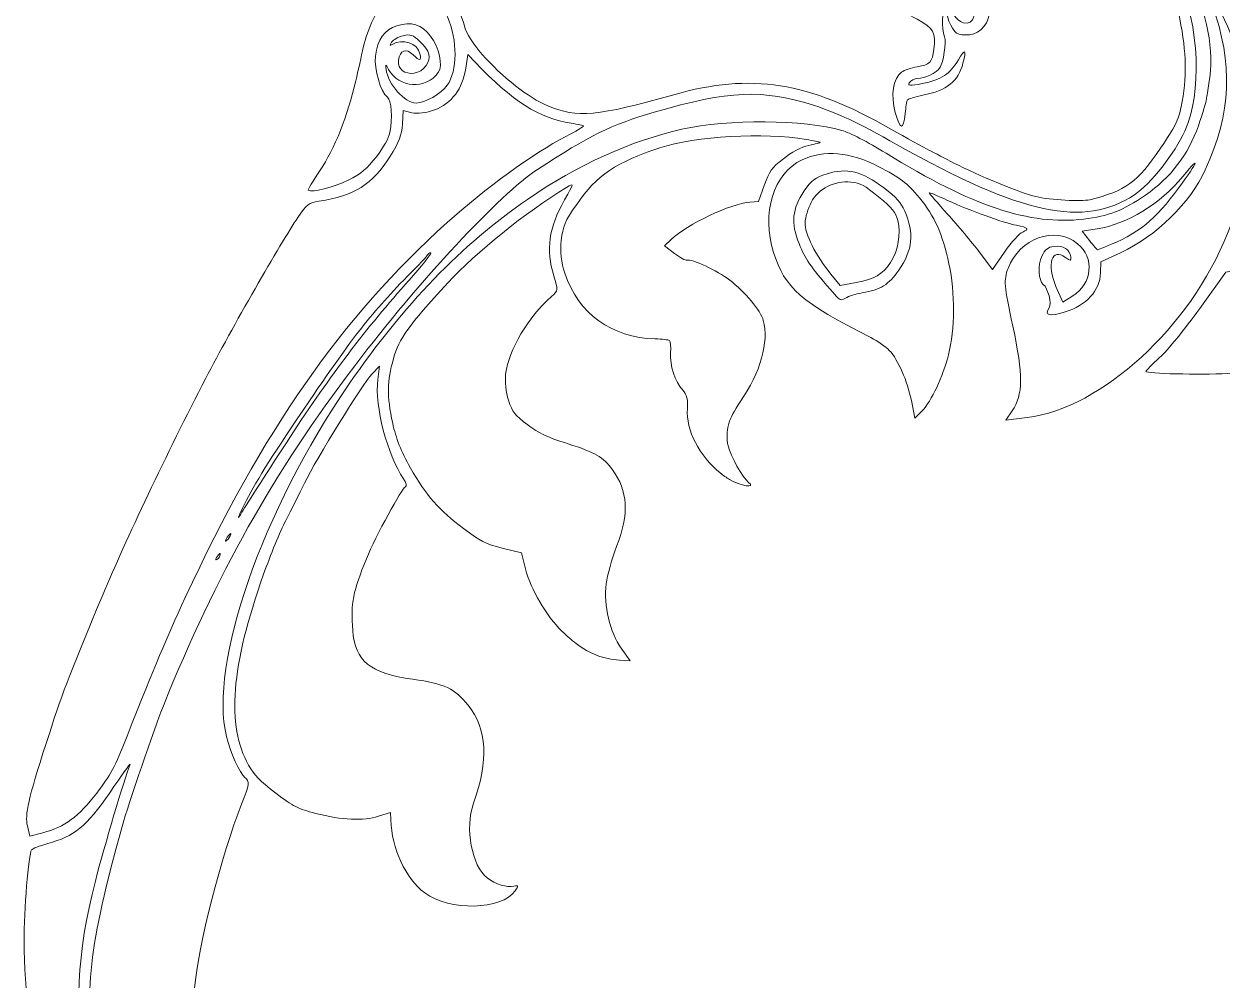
# Model space of a CAD drawing. Header units: centimetres. Extents: x -23.9 to 25.8, y -49.2 to 14.5.
# Drawn here: x -7.202 to -4.843, y 7.677 to 9.558 of the extents above; entities that cross this region are included whole.
import ezdxf

# ---------------------------------------------------------------- set-up
doc = ezdxf.new("R2010")
doc.units = ezdxf.units.CM
doc.header["$MEASUREMENT"] = 0
doc.layers.add('layer 1', color=7, linetype='Continuous')

msp = doc.modelspace()

# ---------------------------------------------------------------- linework, layer by layer
at = {"layer": 'layer 1', "color": 5, "lineweight": 20}
for points, knots in [([(-4.83993, 9.6194), (-4.84244, 9.62132), (-4.85648, 9.64132), (-4.87137, 9.66379), (-4.87137, 9.66379), (-4.87137, 9.66379), (-4.89839, 9.70472), (-4.89839, 9.70472), (-4.89839, 9.70472), (-4.89839, 9.70472), (-4.87013, 9.70276), (-4.87013, 9.70276), (-4.87013, 9.70276), (-4.79707, 9.69782), (-4.70048, 9.74921), (-4.65282, 9.81852), (-4.65282, 9.81852), (-4.6247, 9.85917), (-4.60541, 9.91473), (-4.59839, 9.97523), (-4.59839, 9.97523), (-4.58805, 10.0634), (-4.60181, 10.1578), (-4.64344, 10.28239), (-4.64344, 10.28239), (-4.65434, 10.31461), (-4.67071, 10.36478), (-4.68009, 10.39387), (-4.68009, 10.39387), (-4.68933, 10.42293), (-4.70612, 10.47488), (-4.71731, 10.50919), (-4.71731, 10.50919), (-4.75093, 10.6127), (-4.75823, 10.6357), (-4.78455, 10.72266), (-4.78455, 10.72266), (-4.79834, 10.76857), (-4.81432, 10.82368), (-4.81982, 10.84517), (-4.81982, 10.84517), (-4.82547, 10.86666), (-4.8394, 10.9204), (-4.85097, 10.96479), (-4.85097, 10.96479), (-4.8624, 11.00901), (-4.881, 11.08854), (-4.89232, 11.14144), (-4.89232, 11.14144), (-4.91077, 11.2277), (-4.91613, 11.25844), (-4.93367, 11.37241), (-4.93367, 11.37241), (-4.96094, 11.55114), (-4.95832, 11.75826), (-4.92703, 11.89537), (-4.92703, 11.89537), (-4.87218, 12.13501), (-4.70683, 12.34102), (-4.48469, 12.44645), (-4.48469, 12.44645), (-4.23732, 12.56371), (-3.96353, 12.55503), (-3.67771, 12.42069), (-3.67771, 12.42069), (-3.63361, 12.4), (-3.55794, 12.35743), (-3.49444, 12.31761), (-3.49444, 12.31761), (-2.79671, 11.86298), (-2.38746, 11.00777), (-2.07959, 10.47377), (-2.07959, 10.47377), (-0.84335, 8.33037), (1.3535, 4.41082), (1.33587, 4.40228), (1.33587, 4.40228), (1.34165, 4.3331), (1.30874, 4.27772), (1.27222, 4.18964), (1.27222, 4.18964), (1.27071, 4.1847), (-0.96724, 8.19505), (-2.18362, 10.32221), (-2.18362, 10.32221), (-2.59747, 11.07667), (-2.94901, 11.66757), (-3.45955, 12.07286), (-3.45955, 12.07286), (-3.71958, 12.27117), (-3.97771, 12.36681), (-4.19886, 12.34697), (-4.19886, 12.34697), (-4.32138, 12.33594), (-4.44168, 12.27998), (-4.55358, 12.18229), (-4.55358, 12.18229), (-4.5854, 12.15445), (-4.59891, 12.13777), (-4.64908, 12.06499), (-4.64908, 12.06499), (-4.71607, 11.96801), (-4.73011, 11.9367), (-4.76056, 11.81792), (-4.76056, 11.81792), (-4.8369, 11.51987), (-4.77668, 11.09749), (-4.58597, 10.59339), (-4.58597, 10.59339), (-4.55249, 10.50478), (-4.54723, 10.48978), (-4.52395, 10.41247), (-4.52395, 10.41247), (-4.43851, 10.12982), (-4.43247, 9.94587), (-4.50398, 9.80036), (-4.50398, 9.80036), (-4.54533, 9.71615), (-4.62703, 9.65427), (-4.72651, 9.63181), (-4.72651, 9.63181), (-4.76733, 9.62256), (-4.83471, 9.61526), (-4.83993, 9.6194)], [0, 0, 0, 0, 0.03125, 0.03125, 0.03125, 0.03125, 0.0625, 0.0625, 0.0625, 0.0625, 0.09375, 0.09375, 0.09375, 0.09375, 0.125, 0.125, 0.125, 0.125, 0.15625, 0.15625, 0.15625, 0.15625, 0.1875, 0.1875, 0.1875, 0.1875, 0.21875, 0.21875, 0.21875, 0.21875, 0.25, 0.25, 0.25, 0.25, 0.28125, 0.28125, 0.28125, 0.28125, 0.3125, 0.3125, 0.3125, 0.3125, 0.34375, 0.34375, 0.34375, 0.34375, 0.375, 0.375, 0.375, 0.375, 0.40625, 0.40625, 0.40625, 0.40625, 0.4375, 0.4375, 0.4375, 0.4375, 0.46875, 0.46875, 0.46875, 0.46875, 0.5, 0.5, 0.5, 0.5, 0.53125, 0.53125, 0.53125, 0.53125, 0.5625, 0.5625, 0.5625, 0.5625, 0.59375, 0.59375, 0.59375, 0.59375, 0.625, 0.625, 0.625, 0.625, 0.65625, 0.65625, 0.65625, 0.65625, 0.6875, 0.6875, 0.6875, 0.6875, 0.71875, 0.71875, 0.71875, 0.71875, 0.75, 0.75, 0.75, 0.75, 0.78125, 0.78125, 0.78125, 0.78125, 0.8125, 0.8125, 0.8125, 0.8125, 0.84375, 0.84375, 0.84375, 0.84375, 0.875, 0.875, 0.875, 0.875, 0.90625, 0.90625, 0.90625, 0.90625, 0.9375, 0.9375, 0.9375, 0.9375, 1, 1, 1, 1]), ([(-6.23383, 9.43653), (-6.28191, 9.47389), (-6.32738, 9.52473), (-6.33483, 9.55503), (-6.33483, 9.55503), (-6.33994, 9.57598), (-6.35649, 9.60494), (-6.36873, 9.61429), (-6.36873, 9.61429), (-6.373, 9.61762), (-6.37575, 9.62451), (-6.37508, 9.62989), (-6.37508, 9.62989), (-6.373, 9.64297), (-6.28798, 9.77376), (-6.2654, 9.79827), (-6.2654, 9.79827), (-6.2654, 9.79827), (-6.2472, 9.81798), (-6.2472, 9.81798), (-6.2472, 9.81798), (-6.2472, 9.81798), (-6.23672, 9.77634), (-6.23672, 9.77634), (-6.23672, 9.77634), (-6.21827, 9.70387), (-6.1758, 9.6464), (-6.1105, 9.60534), (-6.1105, 9.60534), (-6.03567, 9.5585), (-5.96868, 9.56553), (-5.8801, 9.62972), (-5.8801, 9.62972), (-5.76269, 9.71477), (-5.70812, 9.7178), (-5.58228, 9.6464), (-5.58228, 9.6464), (-5.55597, 9.6314), (-5.52041, 9.61113), (-5.50319, 9.60134), (-5.50319, 9.60134), (-5.48612, 9.59155), (-5.45923, 9.57642), (-5.44339, 9.56771), (-5.44339, 9.56771), (-5.41073, 9.54982), (-5.40632, 9.54195), (-5.41044, 9.50903), (-5.41044, 9.50903), (-5.41376, 9.48327), (-5.41831, 9.47829), (-5.44325, 9.47416), (-5.44325, 9.47416), (-5.45511, 9.4721), (-5.46901, 9.4674), (-5.47412, 9.46383), (-5.47412, 9.46383), (-5.49067, 9.45183), (-5.49589, 9.41793), (-5.4865, 9.3843), (-5.4865, 9.3843), (-5.47673, 9.34889), (-5.47038, 9.34822), (-5.4671, 9.38211), (-5.4671, 9.38211), (-5.46583, 9.39479), (-5.46378, 9.4069), (-5.46227, 9.40912), (-5.46227, 9.40912), (-5.46089, 9.41117), (-5.44738, 9.41531), (-5.43221, 9.4182), (-5.43221, 9.4182), (-5.38508, 9.42745), (-5.3625, 9.4455), (-5.35326, 9.48145), (-5.35326, 9.48145), (-5.34624, 9.50863), (-5.34913, 9.51054), (-5.36236, 9.48781), (-5.36236, 9.48781), (-5.37834, 9.4601), (-5.39598, 9.44867), (-5.43359, 9.4411), (-5.43359, 9.4411), (-5.45701, 9.43639), (-5.46322, 9.43683), (-5.45895, 9.44288), (-5.45895, 9.44288), (-5.45592, 9.44729), (-5.44876, 9.45088), (-5.44297, 9.45102), (-5.44297, 9.45102), (-5.42822, 9.45102), (-5.40561, 9.46218), (-5.39806, 9.47318), (-5.39806, 9.47318), (-5.39214, 9.48172), (-5.38621, 9.52335), (-5.38938, 9.53301), (-5.38938, 9.53301), (-5.39556, 9.55133), (-5.39489, 9.58426), (-5.38811, 9.59418), (-5.38811, 9.59418), (-5.37891, 9.60756), (-5.35534, 9.61183), (-5.34292, 9.60232), (-5.34292, 9.60232), (-5.32267, 9.58688), (-5.33054, 9.55352), (-5.35259, 9.56099), (-5.35259, 9.56099), (-5.36857, 9.56633), (-5.37654, 9.58177), (-5.36896, 9.5928), (-5.36896, 9.5928), (-5.36455, 9.59929), (-5.36497, 9.60134), (-5.37104, 9.6008), (-5.37104, 9.6008), (-5.38536, 9.59942), (-5.38868, 9.57598), (-5.37725, 9.55628), (-5.37725, 9.55628), (-5.36719, 9.53879), (-5.36582, 9.53795), (-5.34899, 9.53701), (-5.34899, 9.53701), (-5.32461, 9.53576), (-5.30571, 9.55214), (-5.30119, 9.57847), (-5.30119, 9.57847), (-5.29537, 9.61086), (-5.30627, 9.62367), (-5.39997, 9.69533), (-5.39997, 9.69533), (-5.55336, 9.81273), (-5.58062, 9.86237), (-5.54909, 9.96625), (-5.54909, 9.96625), (-5.53476, 10.01326), (-5.53268, 10.0557), (-5.54288, 10.09743), (-5.54288, 10.09743), (-5.55459, 10.14552), (-5.56905, 10.16607), (-5.61647, 10.20205), (-5.61647, 10.20205), (-5.66265, 10.23703), (-5.7012, 10.2526), (-5.74629, 10.25455), (-5.74629, 10.25455), (-5.7646, 10.25535), (-5.77839, 10.25757), (-5.77702, 10.25963), (-5.77702, 10.25963), (-5.77564, 10.26158), (-5.75303, 10.27964), (-5.72657, 10.29975), (-5.72657, 10.29975), (-5.6727, 10.34081), (-5.63837, 10.36065), (-5.59153, 10.378), (-5.59153, 10.378), (-5.59153, 10.378), (-5.55956, 10.38987), (-5.55956, 10.38987), (-5.55956, 10.38987), (-5.55956, 10.38987), (-5.47317, 10.32453), (-5.47317, 10.32453), (-5.47317, 10.32453), (-5.41651, 10.28182), (-5.37792, 10.25549), (-5.36127, 10.24806), (-5.36127, 10.24806), (-5.2965, 10.21941), (-5.28214, 10.17808), (-5.31206, 10.10611), (-5.31206, 10.10611), (-5.3202, 10.08657), (-5.32765, 10.06286), (-5.32846, 10.05362), (-5.32846, 10.05362), (-5.33054, 10.03129), (-5.31385, 9.99093), (-5.28697, 9.95317), (-5.28697, 9.95317), (-5.26715, 9.92519), (-5.25804, 9.91705), (-5.18199, 9.85931), (-5.18199, 9.85931), (-5.11446, 9.80833), (-5.0891, 9.79165), (-5.04885, 9.77154), (-5.04885, 9.77154), (-5.02158, 9.75788), (-4.99579, 9.74413), (-4.99152, 9.74093), (-4.99152, 9.74093), (-4.97582, 9.72923), (-4.93984, 9.63346), (-4.92647, 9.56842), (-4.92647, 9.56842), (-4.91299, 9.50187), (-4.91215, 9.45334), (-4.92386, 9.3952), (-4.92386, 9.3952), (-4.92897, 9.36944), (-4.93557, 9.35619), (-4.96453, 9.31375), (-4.96453, 9.31375), (-5.01015, 9.24666), (-5.03273, 9.23025), (-5.1037, 9.21259), (-5.1037, 9.21259), (-5.11997, 9.20862), (-5.181, 9.21205), (-5.20996, 9.21868), (-5.20996, 9.21868), (-5.23614, 9.2246), (-5.32652, 9.26179), (-5.37104, 9.28483), (-5.37104, 9.28483), (-5.3873, 9.29323), (-5.40935, 9.30467), (-5.42025, 9.31018), (-5.42025, 9.31018), (-5.43112, 9.3157), (-5.46488, 9.33443), (-5.49508, 9.35165), (-5.49508, 9.35165), (-5.65838, 9.44493), (-5.77, 9.46259), (-5.9224, 9.41931), (-5.9224, 9.41931), (-6.07261, 9.37673), (-6.1123, 9.37313), (-6.17029, 9.39725), (-6.17029, 9.39725), (-6.18973, 9.40538), (-6.21206, 9.41958), (-6.23383, 9.43653)], [0, 0, 0, 0, 0.016129, 0.016129, 0.016129, 0.016129, 0.0322581, 0.0322581, 0.0322581, 0.0322581, 0.0483871, 0.0483871, 0.0483871, 0.0483871, 0.0645161, 0.0645161, 0.0645161, 0.0645161, 0.0806452, 0.0806452, 0.0806452, 0.0806452, 0.0967742, 0.0967742, 0.0967742, 0.0967742, 0.1129032, 0.1129032, 0.1129032, 0.1129032, 0.1290323, 0.1290323, 0.1290323, 0.1290323, 0.1451613, 0.1451613, 0.1451613, 0.1451613, 0.1612903, 0.1612903, 0.1612903, 0.1612903, 0.1774194, 0.1774194, 0.1774194, 0.1774194, 0.1935484, 0.1935484, 0.1935484, 0.1935484, 0.2096774, 0.2096774, 0.2096774, 0.2096774, 0.2258065, 0.2258065, 0.2258065, 0.2258065, 0.2419355, 0.2419355, 0.2419355, 0.2419355, 0.2580645, 0.2580645, 0.2580645, 0.2580645, 0.2741935, 0.2741935, 0.2741935, 0.2741935, 0.2903226, 0.2903226, 0.2903226, 0.2903226, 0.3064516, 0.3064516, 0.3064516, 0.3064516, 0.3225806, 0.3225806, 0.3225806, 0.3225806, 0.3387097, 0.3387097, 0.3387097, 0.3387097, 0.3548387, 0.3548387, 0.3548387, 0.3548387, 0.3709677, 0.3709677, 0.3709677, 0.3709677, 0.3870968, 0.3870968, 0.3870968, 0.3870968, 0.4032258, 0.4032258, 0.4032258, 0.4032258, 0.4193548, 0.4193548, 0.4193548, 0.4193548, 0.4354839, 0.4354839, 0.4354839, 0.4354839, 0.4516129, 0.4516129, 0.4516129, 0.4516129, 0.4677419, 0.4677419, 0.4677419, 0.4677419, 0.483871, 0.483871, 0.483871, 0.483871, 0.5, 0.5, 0.5, 0.5, 0.516129, 0.516129, 0.516129, 0.516129, 0.5322581, 0.5322581, 0.5322581, 0.5322581, 0.5483871, 0.5483871, 0.5483871, 0.5483871, 0.5645161, 0.5645161, 0.5645161, 0.5645161, 0.5806452, 0.5806452, 0.5806452, 0.5806452, 0.5967742, 0.5967742, 0.5967742, 0.5967742, 0.6129032, 0.6129032, 0.6129032, 0.6129032, 0.6290323, 0.6290323, 0.6290323, 0.6290323, 0.6451613, 0.6451613, 0.6451613, 0.6451613, 0.6612903, 0.6612903, 0.6612903, 0.6612903, 0.6774194, 0.6774194, 0.6774194, 0.6774194, 0.6935484, 0.6935484, 0.6935484, 0.6935484, 0.7096774, 0.7096774, 0.7096774, 0.7096774, 0.7258065, 0.7258065, 0.7258065, 0.7258065, 0.7419355, 0.7419355, 0.7419355, 0.7419355, 0.7580645, 0.7580645, 0.7580645, 0.7580645, 0.7741935, 0.7741935, 0.7741935, 0.7741935, 0.7903226, 0.7903226, 0.7903226, 0.7903226, 0.8064516, 0.8064516, 0.8064516, 0.8064516, 0.8225806, 0.8225806, 0.8225806, 0.8225806, 0.8387097, 0.8387097, 0.8387097, 0.8387097, 0.8548387, 0.8548387, 0.8548387, 0.8548387, 0.8709677, 0.8709677, 0.8709677, 0.8709677, 0.8870968, 0.8870968, 0.8870968, 0.8870968, 0.9032258, 0.9032258, 0.9032258, 0.9032258, 0.9193548, 0.9193548, 0.9193548, 0.9193548, 0.9354839, 0.9354839, 0.9354839, 0.9354839, 0.9516129, 0.9516129, 0.9516129, 0.9516129, 0.9677419, 0.9677419, 0.9677419, 0.9677419, 1, 1, 1, 1]), ([(-4.99304, 8.87459), (-4.99318, 8.8758), (-4.98104, 8.88794), (-4.96605, 8.90199), (-4.96605, 8.90199), (-4.95032, 8.91645), (-4.9167, 8.95768), (-4.8872, 8.99861), (-4.8872, 8.99861), (-4.8872, 8.99861), (-4.8358, 9.06984), (-4.8358, 9.06984), (-4.8358, 9.06984), (-4.8358, 9.06984), (-4.79418, 9.07851), (-4.79418, 9.07851), (-4.79418, 9.07851), (-4.74747, 9.0883), (-4.64315, 9.11587), (-4.64097, 9.11903), (-4.64097, 9.11903), (-4.64026, 9.12014), (-4.62181, 9.12704), (-4.60004, 9.13434), (-4.60004, 9.13434), (-4.54917, 9.15142), (-4.42365, 9.21357), (-4.36756, 9.24941), (-4.36756, 9.24941), (-4.25619, 9.32064), (-4.17696, 9.3956), (-4.09554, 9.50681), (-4.09554, 9.50681), (-3.99768, 9.64022), (-3.94448, 9.76175), (-3.90962, 9.93043), (-3.90962, 9.93043), (-3.90962, 9.93043), (-3.89449, 10.00455), (-3.89449, 10.00455), (-3.89449, 10.00455), (-3.89449, 10.00455), (-3.83811, 9.86967), (-3.83811, 9.86967), (-3.83811, 9.86967), (-3.79871, 9.77513), (-3.78259, 9.73061), (-3.78463, 9.72082), (-3.78463, 9.72082), (-3.78781, 9.70512), (-3.81455, 9.63359), (-3.83134, 9.59569), (-3.83134, 9.59569), (-3.90331, 9.43336), (-3.99616, 9.29515), (-4.10407, 9.18999), (-4.10407, 9.18999), (-4.30293, 8.99626), (-4.55468, 8.88602), (-4.83291, 8.87058), (-4.83291, 8.87058), (-4.88735, 8.86769), (-4.99237, 8.87032), (-4.99304, 8.87459)], [0, 0, 0, 0, 0.0588235, 0.0588235, 0.0588235, 0.0588235, 0.1176471, 0.1176471, 0.1176471, 0.1176471, 0.1764706, 0.1764706, 0.1764706, 0.1764706, 0.2352941, 0.2352941, 0.2352941, 0.2352941, 0.2941176, 0.2941176, 0.2941176, 0.2941176, 0.3529412, 0.3529412, 0.3529412, 0.3529412, 0.4117647, 0.4117647, 0.4117647, 0.4117647, 0.4705882, 0.4705882, 0.4705882, 0.4705882, 0.5294118, 0.5294118, 0.5294118, 0.5294118, 0.5882353, 0.5882353, 0.5882353, 0.5882353, 0.6470588, 0.6470588, 0.6470588, 0.6470588, 0.7058824, 0.7058824, 0.7058824, 0.7058824, 0.7647059, 0.7647059, 0.7647059, 0.7647059, 0.8235294, 0.8235294, 0.8235294, 0.8235294, 0.8823529, 0.8823529, 0.8823529, 0.8823529, 1, 1, 1, 1]), ([(-6.86181, 7.1013), (-6.86304, 7.10187), (-6.86332, 7.1049), (-6.86234, 7.11041), (-6.86234, 7.11041), (-6.8593, 7.12941), (-6.86773, 7.15918), (-6.87987, 7.17216), (-6.87987, 7.17216), (-6.88428, 7.17697), (-6.89913, 7.19281), (-6.91293, 7.20743), (-6.91293, 7.20743), (-6.98817, 7.28764), (-7.03862, 7.39196), (-7.06025, 7.51238), (-7.06025, 7.51238), (-7.0849, 7.64908), (-7.07443, 7.74348), (-7.00842, 7.97925), (-7.00842, 7.97925), (-6.99671, 8.02142), (-6.94475, 8.17342), (-6.92739, 8.21644), (-6.92739, 8.21644), (-6.8235, 8.47454), (-6.71117, 8.67419), (-6.55062, 8.88575), (-6.55062, 8.88575), (-6.42454, 9.05221), (-6.2647, 9.22375), (-6.19082, 9.27228), (-6.19082, 9.27228), (-6.08954, 9.3387), (-6.04587, 9.36005), (-5.96113, 9.38474), (-5.96113, 9.38474), (-5.81258, 9.42785), (-5.74834, 9.43061), (-5.64568, 9.39795), (-5.64568, 9.39795), (-5.6002, 9.38336), (-5.56009, 9.36446), (-5.48294, 9.32091), (-5.48294, 9.32091), (-5.23847, 9.18313), (-5.11457, 9.15693), (-5.01565, 9.22224), (-5.01565, 9.22224), (-4.98422, 9.24292), (-4.93529, 9.30507), (-4.91656, 9.34778), (-4.91656, 9.34778), (-4.88237, 9.4258), (-4.88749, 9.54568), (-4.92964, 9.65979), (-4.92964, 9.65979), (-4.93779, 9.68212), (-4.94495, 9.70182), (-4.94538, 9.70374), (-4.94538, 9.70374), (-4.94675, 9.71006), (-4.92661, 9.67879), (-4.90925, 9.64778), (-4.90925, 9.64778), (-4.87218, 9.5815), (-4.85785, 9.50765), (-4.86914, 9.44123), (-4.86914, 9.44123), (-4.87108, 9.42923), (-4.87331, 9.41544), (-4.87383, 9.41063), (-4.87383, 9.41063), (-4.87426, 9.40582), (-4.88156, 9.38211), (-4.88982, 9.35814), (-4.88982, 9.35814), (-4.90939, 9.30177), (-4.94439, 9.25587), (-4.99388, 9.22184), (-4.99388, 9.22184), (-5.03823, 9.1911), (-5.06635, 9.18021), (-5.11584, 9.17442), (-5.11584, 9.17442), (-5.22192, 9.16188), (-5.33424, 9.19937), (-5.50471, 9.30409), (-5.50471, 9.30409), (-5.54094, 9.32642), (-5.57636, 9.34475), (-5.59153, 9.34902), (-5.59153, 9.34902), (-5.66579, 9.37055), (-5.81572, 9.37149), (-5.90656, 9.35124), (-5.90656, 9.35124), (-6.00632, 9.32891), (-6.11268, 9.28069), (-6.21054, 9.2133), (-6.21054, 9.2133), (-6.34008, 9.12415), (-6.45446, 9.00577), (-6.56152, 8.85004), (-6.56152, 8.85004), (-6.73364, 8.59967), (-6.8381, 8.29967), (-6.80311, 8.15621), (-6.80311, 8.15621), (-6.79566, 8.12601), (-6.77651, 8.08276), (-6.76726, 8.07573), (-6.76726, 8.07573), (-6.75707, 8.06786), (-6.75763, 8.06221), (-6.77333, 8.0228), (-6.77333, 8.0228), (-6.81274, 7.92386), (-6.8593, 7.74183), (-6.86594, 7.66109), (-6.86594, 7.66109), (-6.87366, 7.56639), (-6.8345, 7.43413), (-6.77513, 7.35392), (-6.77513, 7.35392), (-6.75499, 7.32675), (-6.75474, 7.32399), (-6.76755, 7.28845), (-6.76755, 7.28845), (-6.79813, 7.20384), (-6.85327, 7.09703), (-6.86181, 7.1013)], [0, 0, 0, 0, 0.0294118, 0.0294118, 0.0294118, 0.0294118, 0.0588235, 0.0588235, 0.0588235, 0.0588235, 0.0882353, 0.0882353, 0.0882353, 0.0882353, 0.1176471, 0.1176471, 0.1176471, 0.1176471, 0.1470588, 0.1470588, 0.1470588, 0.1470588, 0.1764706, 0.1764706, 0.1764706, 0.1764706, 0.2058824, 0.2058824, 0.2058824, 0.2058824, 0.2352941, 0.2352941, 0.2352941, 0.2352941, 0.2647059, 0.2647059, 0.2647059, 0.2647059, 0.2941176, 0.2941176, 0.2941176, 0.2941176, 0.3235294, 0.3235294, 0.3235294, 0.3235294, 0.3529412, 0.3529412, 0.3529412, 0.3529412, 0.3823529, 0.3823529, 0.3823529, 0.3823529, 0.4117647, 0.4117647, 0.4117647, 0.4117647, 0.4411765, 0.4411765, 0.4411765, 0.4411765, 0.4705882, 0.4705882, 0.4705882, 0.4705882, 0.5, 0.5, 0.5, 0.5, 0.5294118, 0.5294118, 0.5294118, 0.5294118, 0.5588235, 0.5588235, 0.5588235, 0.5588235, 0.5882353, 0.5882353, 0.5882353, 0.5882353, 0.6176471, 0.6176471, 0.6176471, 0.6176471, 0.6470588, 0.6470588, 0.6470588, 0.6470588, 0.6764706, 0.6764706, 0.6764706, 0.6764706, 0.7058824, 0.7058824, 0.7058824, 0.7058824, 0.7352941, 0.7352941, 0.7352941, 0.7352941, 0.7647059, 0.7647059, 0.7647059, 0.7647059, 0.7941176, 0.7941176, 0.7941176, 0.7941176, 0.8235294, 0.8235294, 0.8235294, 0.8235294, 0.8529412, 0.8529412, 0.8529412, 0.8529412, 0.8823529, 0.8823529, 0.8823529, 0.8823529, 0.9117647, 0.9117647, 0.9117647, 0.9117647, 0.9411765, 0.9411765, 0.9411765, 0.9411765, 1, 1, 1, 1]), ([(-6.64199, 9.23109), (-6.64337, 9.23216), (-6.63303, 9.24995), (-6.61885, 9.2705), (-6.61885, 9.2705), (-6.59102, 9.31099), (-6.5636, 9.37962), (-6.54858, 9.44645), (-6.54858, 9.44645), (-6.54403, 9.46672), (-6.53739, 9.49622), (-6.53383, 9.51219), (-6.53383, 9.51219), (-6.52558, 9.54858), (-6.50529, 9.59129), (-6.48822, 9.60864), (-6.48822, 9.60864), (-6.46977, 9.62727), (-6.44179, 9.6347), (-6.41985, 9.62683), (-6.41985, 9.62683), (-6.39642, 9.61829), (-6.38087, 9.60205), (-6.36806, 9.57255), (-6.36806, 9.57255), (-6.34792, 9.52611), (-6.3482, 9.46629), (-6.36845, 9.43777), (-6.36845, 9.43777), (-6.38044, 9.42109), (-6.41216, 9.40293), (-6.42966, 9.40293), (-6.42966, 9.40293), (-6.45223, 9.40293), (-6.48546, 9.43999), (-6.48889, 9.46935), (-6.48889, 9.46935), (-6.4903, 9.48007), (-6.48987, 9.48007), (-6.48409, 9.46921), (-6.48409, 9.46921), (-6.46465, 9.43225), (-6.40965, 9.42882), (-6.38609, 9.46299), (-6.38609, 9.46299), (-6.37646, 9.47691), (-6.38404, 9.51246), (-6.4014, 9.53465), (-6.4014, 9.53465), (-6.41932, 9.55766), (-6.43929, 9.56374), (-6.46768, 9.5549), (-6.46768, 9.5549), (-6.4922, 9.5472), (-6.506, 9.52763), (-6.50984, 9.49524), (-6.50984, 9.49524), (-6.51273, 9.46975), (-6.49965, 9.42455), (-6.48628, 9.41436), (-6.48628, 9.41436), (-6.4783, 9.40828), (-6.47608, 9.37398), (-6.48158, 9.34462), (-6.48158, 9.34462), (-6.48367, 9.33372), (-6.49344, 9.31623), (-6.50804, 9.29723), (-6.50804, 9.29723), (-6.52667, 9.27309), (-6.53796, 9.26374), (-6.56332, 9.2512), (-6.56332, 9.2512), (-6.59225, 9.237), (-6.63511, 9.22597), (-6.64185, 9.23109), (-6.64185, 9.23109), (-6.64185, 9.23109), (-6.64199, 9.23109), (-6.64199, 9.23109)], [0, 0, 0, 0, 0.047619, 0.047619, 0.047619, 0.047619, 0.0952381, 0.0952381, 0.0952381, 0.0952381, 0.1428571, 0.1428571, 0.1428571, 0.1428571, 0.1904762, 0.1904762, 0.1904762, 0.1904762, 0.2380952, 0.2380952, 0.2380952, 0.2380952, 0.2857143, 0.2857143, 0.2857143, 0.2857143, 0.3333333, 0.3333333, 0.3333333, 0.3333333, 0.3809524, 0.3809524, 0.3809524, 0.3809524, 0.4285714, 0.4285714, 0.4285714, 0.4285714, 0.4761905, 0.4761905, 0.4761905, 0.4761905, 0.5238095, 0.5238095, 0.5238095, 0.5238095, 0.5714286, 0.5714286, 0.5714286, 0.5714286, 0.6190476, 0.6190476, 0.6190476, 0.6190476, 0.6666667, 0.6666667, 0.6666667, 0.6666667, 0.7142857, 0.7142857, 0.7142857, 0.7142857, 0.7619048, 0.7619048, 0.7619048, 0.7619048, 0.8095238, 0.8095238, 0.8095238, 0.8095238, 0.8571429, 0.8571429, 0.8571429, 0.8571429, 0.9047619, 0.9047619, 0.9047619, 0.9047619, 1, 1, 1, 1]), ([(-5.26891, 8.77868), (-5.26891, 8.77868), (-5.25653, 8.797), (-5.25653, 8.797), (-5.25653, 8.797), (-5.23462, 8.82952), (-5.23434, 8.86712), (-5.25501, 8.96387), (-5.25501, 8.96387), (-5.27251, 9.04505), (-5.27321, 9.05386), (-5.26439, 9.07744), (-5.26439, 9.07744), (-5.24192, 9.13696), (-5.17218, 9.16174), (-5.12769, 9.12606), (-5.12769, 9.12606), (-5.09379, 9.09892), (-5.09859, 9.04724), (-5.13704, 9.02326), (-5.13704, 9.02326), (-5.13704, 9.02326), (-5.15676, 9.01115), (-5.15676, 9.01115), (-5.15676, 9.01115), (-5.15676, 9.01115), (-5.17013, 9.04172), (-5.17013, 9.04172), (-5.17013, 9.04172), (-5.18929, 9.08554), (-5.17825, 9.1193), (-5.15151, 9.09892), (-5.15151, 9.09892), (-5.14159, 9.09132), (-5.14008, 9.09163), (-5.14117, 9.1003), (-5.14117, 9.1003), (-5.14297, 9.1149), (-5.15606, 9.12304), (-5.17398, 9.12068), (-5.17398, 9.12068), (-5.18611, 9.11917), (-5.19148, 9.1149), (-5.19811, 9.10155), (-5.19811, 9.10155), (-5.20665, 9.0843), (-5.20499, 9.05346), (-5.19507, 9.04586), (-5.19507, 9.04586), (-5.18597, 9.03883), (-5.17811, 9.00782), (-5.1835, 8.99999), (-5.1835, 8.99999), (-5.19384, 8.98509), (-5.1835, 8.98233), (-5.15207, 8.99172), (-5.15207, 8.99172), (-5.11044, 9.00426), (-5.0836, 9.03389), (-5.08247, 9.06846), (-5.08247, 9.06846), (-5.08247, 9.06846), (-5.0818, 9.09052), (-5.0818, 9.09052), (-5.0818, 9.09052), (-5.0818, 9.09052), (-5.04334, 9.10814), (-5.04334, 9.10814), (-5.04334, 9.10814), (-4.97388, 9.13999), (-4.90541, 9.20667), (-4.8762, 9.27117), (-4.8762, 9.27117), (-4.82494, 9.38403), (-4.82092, 9.47954), (-4.86269, 9.5964), (-4.86269, 9.5964), (-4.87715, 9.63705), (-4.86364, 9.62051), (-4.83827, 9.5665), (-4.83827, 9.5665), (-4.77668, 9.43545), (-4.77463, 9.29047), (-4.83235, 9.1459), (-4.83235, 9.1459), (-4.9058, 8.96236), (-5.08014, 8.80222), (-5.22675, 8.78389), (-5.22675, 8.78389), (-5.22675, 8.78389), (-5.26891, 8.77868), (-5.26891, 8.77868)], [0, 0, 0, 0, 0.0416667, 0.0416667, 0.0416667, 0.0416667, 0.0833333, 0.0833333, 0.0833333, 0.0833333, 0.125, 0.125, 0.125, 0.125, 0.1666667, 0.1666667, 0.1666667, 0.1666667, 0.2083333, 0.2083333, 0.2083333, 0.2083333, 0.25, 0.25, 0.25, 0.25, 0.2916667, 0.2916667, 0.2916667, 0.2916667, 0.3333333, 0.3333333, 0.3333333, 0.3333333, 0.375, 0.375, 0.375, 0.375, 0.4166667, 0.4166667, 0.4166667, 0.4166667, 0.4583333, 0.4583333, 0.4583333, 0.4583333, 0.5, 0.5, 0.5, 0.5, 0.5416667, 0.5416667, 0.5416667, 0.5416667, 0.5833333, 0.5833333, 0.5833333, 0.5833333, 0.625, 0.625, 0.625, 0.625, 0.6666667, 0.6666667, 0.6666667, 0.6666667, 0.7083333, 0.7083333, 0.7083333, 0.7083333, 0.75, 0.75, 0.75, 0.75, 0.7916667, 0.7916667, 0.7916667, 0.7916667, 0.8333333, 0.8333333, 0.8333333, 0.8333333, 0.875, 0.875, 0.875, 0.875, 0.9166667, 0.9166667, 0.9166667, 0.9166667, 1, 1, 1, 1]), ([(-6.45692, 9.46686), (-6.46243, 9.47126), (-6.4656, 9.47789), (-6.46437, 9.48656), (-6.46437, 9.48656), (-6.46148, 9.50708), (-6.44976, 9.51165), (-6.43558, 9.4976), (-6.43558, 9.4976), (-6.42288, 9.48505), (-6.41918, 9.48559), (-6.42221, 9.49978), (-6.42221, 9.49978), (-6.42662, 9.5206), (-6.45707, 9.53079), (-6.47693, 9.51811), (-6.47693, 9.51811), (-6.48148, 9.51522), (-6.48173, 9.5166), (-6.47802, 9.52265), (-6.47802, 9.52265), (-6.47485, 9.52749), (-6.46479, 9.53328), (-6.45527, 9.53533), (-6.45527, 9.53533), (-6.44052, 9.53879), (-6.43611, 9.53728), (-6.42274, 9.5242), (-6.42274, 9.5242), (-6.40235, 9.50449), (-6.39921, 9.49248), (-6.41008, 9.47678), (-6.41008, 9.47678), (-6.42207, 9.45943), (-6.44507, 9.45748), (-6.45707, 9.46686), (-6.45707, 9.46686), (-6.45707, 9.46686), (-6.45692, 9.46686), (-6.45692, 9.46686)], [0, 0, 0, 0, 0.0909091, 0.0909091, 0.0909091, 0.0909091, 0.1818182, 0.1818182, 0.1818182, 0.1818182, 0.2727273, 0.2727273, 0.2727273, 0.2727273, 0.3636364, 0.3636364, 0.3636364, 0.3636364, 0.4545455, 0.4545455, 0.4545455, 0.4545455, 0.5454545, 0.5454545, 0.5454545, 0.5454545, 0.6363636, 0.6363636, 0.6363636, 0.6363636, 0.7272727, 0.7272727, 0.7272727, 0.7272727, 0.8181818, 0.8181818, 0.8181818, 0.8181818, 1, 1, 1, 1]), ([(-7.19017, 7.95998), (-7.19017, 7.95998), (-7.19501, 7.98036), (-7.19501, 7.98036), (-7.19501, 7.98036), (-7.20026, 8.00242), (-7.19321, 8.0337), (-7.15821, 8.14269), (-7.15821, 8.14269), (-7.12625, 8.24193), (-7.11729, 8.26563), (-7.04617, 8.43623), (-7.04617, 8.43623), (-7.00292, 8.53998), (-6.91966, 8.71485), (-6.84375, 8.8612), (-6.84375, 8.8612), (-6.79386, 8.95768), (-6.69576, 9.12896), (-6.66281, 9.17731), (-6.66281, 9.17731), (-6.6445, 9.20422), (-6.64132, 9.20681), (-6.62051, 9.2097), (-6.62051, 9.2097), (-6.5527, 9.21962), (-6.5151, 9.24319), (-6.48173, 9.29693), (-6.48173, 9.29693), (-6.46271, 9.32753), (-6.45802, 9.33981), (-6.45678, 9.3613), (-6.45678, 9.3613), (-6.45678, 9.3613), (-6.45527, 9.3879), (-6.45527, 9.3879), (-6.45527, 9.3879), (-6.45527, 9.3879), (-6.43791, 9.38376), (-6.43791, 9.38376), (-6.43791, 9.38376), (-6.42828, 9.38141), (-6.40842, 9.3839), (-6.39367, 9.38928), (-6.39367, 9.38928), (-6.35991, 9.40169), (-6.33814, 9.43088), (-6.33208, 9.47167), (-6.33208, 9.47167), (-6.33208, 9.47167), (-6.32823, 9.49867), (-6.32823, 9.49867), (-6.32823, 9.49867), (-6.32823, 9.49867), (-6.31363, 9.4834), (-6.31363, 9.4834), (-6.31363, 9.4834), (-6.24085, 9.40676), (-6.18656, 9.37219), (-6.12468, 9.36308), (-6.12468, 9.36308), (-6.11131, 9.36103), (-6.1003, 9.35867), (-6.10002, 9.35756), (-6.10002, 9.35756), (-6.09988, 9.35649), (-6.11558, 9.34724), (-6.13516, 9.33705), (-6.13516, 9.33705), (-6.19897, 9.30369), (-6.29419, 9.23465), (-6.36873, 9.16753), (-6.36873, 9.16753), (-6.57613, 8.98122), (-6.7335, 8.75591), (-6.88414, 8.42974), (-6.88414, 8.42974), (-6.92407, 8.34322), (-6.94076, 8.3035), (-6.99893, 8.15688), (-6.99893, 8.15688), (-7.02303, 8.09584), (-7.03142, 8.08014), (-7.05831, 8.04499), (-7.05831, 8.04499), (-7.0933, 7.99909), (-7.12198, 7.97801), (-7.16456, 7.96671), (-7.16456, 7.96671), (-7.16456, 7.96671), (-7.19017, 7.95998), (-7.19017, 7.95998)], [0, 0, 0, 0, 0.0416667, 0.0416667, 0.0416667, 0.0416667, 0.0833333, 0.0833333, 0.0833333, 0.0833333, 0.125, 0.125, 0.125, 0.125, 0.1666667, 0.1666667, 0.1666667, 0.1666667, 0.2083333, 0.2083333, 0.2083333, 0.2083333, 0.25, 0.25, 0.25, 0.25, 0.2916667, 0.2916667, 0.2916667, 0.2916667, 0.3333333, 0.3333333, 0.3333333, 0.3333333, 0.375, 0.375, 0.375, 0.375, 0.4166667, 0.4166667, 0.4166667, 0.4166667, 0.4583333, 0.4583333, 0.4583333, 0.4583333, 0.5, 0.5, 0.5, 0.5, 0.5416667, 0.5416667, 0.5416667, 0.5416667, 0.5833333, 0.5833333, 0.5833333, 0.5833333, 0.625, 0.625, 0.625, 0.625, 0.6666667, 0.6666667, 0.6666667, 0.6666667, 0.7083333, 0.7083333, 0.7083333, 0.7083333, 0.75, 0.75, 0.75, 0.75, 0.7916667, 0.7916667, 0.7916667, 0.7916667, 0.8333333, 0.8333333, 0.8333333, 0.8333333, 0.875, 0.875, 0.875, 0.875, 0.9166667, 0.9166667, 0.9166667, 0.9166667, 1, 1, 1, 1]), ([(-5.83103, 8.6749), (-5.87223, 8.70809), (-5.89897, 8.7591), (-5.89566, 8.80128), (-5.89566, 8.80128), (-5.89414, 8.8193), (-5.89661, 8.82895), (-5.90504, 8.83807), (-5.90504, 8.83807), (-5.92046, 8.85488), (-5.93065, 8.88615), (-5.92875, 8.91138), (-5.92875, 8.91138), (-5.9279, 8.92294), (-5.92885, 8.93384), (-5.93107, 8.93549), (-5.93107, 8.93549), (-5.93316, 8.937), (-5.94568, 8.93865), (-5.95891, 8.93892), (-5.95891, 8.93892), (-6.04492, 8.94073), (-6.1105, 8.98839), (-6.1371, 9.06819), (-6.1371, 9.06819), (-6.14412, 9.08927), (-6.14645, 9.11103), (-6.14412, 9.13242), (-6.14412, 9.13242), (-6.1408, 9.16094), (-6.13724, 9.16934), (-6.11367, 9.20351), (-6.11367, 9.20351), (-6.07465, 9.26028), (-6.03497, 9.28715), (-5.95023, 9.31472), (-5.95023, 9.31472), (-5.87939, 9.33759), (-5.74477, 9.34532), (-5.66222, 9.33113), (-5.66222, 9.33113), (-5.64776, 9.32851), (-5.63534, 9.32602), (-5.63467, 9.32562), (-5.63467, 9.32562), (-5.63382, 9.32505), (-5.64388, 9.32229), (-5.65686, 9.31953), (-5.65686, 9.31953), (-5.67062, 9.3165), (-5.69143, 9.30561), (-5.70674, 9.29337), (-5.70674, 9.29337), (-5.73098, 9.27379), (-5.73373, 9.26979), (-5.74435, 9.24057), (-5.74435, 9.24057), (-5.74435, 9.24057), (-5.75564, 9.20889), (-5.75564, 9.20889), (-5.75564, 9.20889), (-5.75564, 9.20889), (-5.77275, 9.20778), (-5.77275, 9.20778), (-5.77275, 9.20778), (-5.80954, 9.20543), (-5.89594, 9.1645), (-5.9279, 9.13434), (-5.9279, 9.13434), (-5.9279, 9.13434), (-5.94113, 9.12179), (-5.94113, 9.12179), (-5.94113, 9.12179), (-5.94113, 9.12179), (-5.92144, 9.10689), (-5.92144, 9.10689), (-5.92144, 9.10689), (-5.91068, 9.09866), (-5.8995, 9.0927), (-5.89675, 9.09368), (-5.89675, 9.09368), (-5.88793, 9.09684), (-5.83681, 9.07316), (-5.81244, 9.0544), (-5.81244, 9.0544), (-5.78333, 9.03207), (-5.75137, 8.9939), (-5.74629, 8.97517), (-5.74629, 8.97517), (-5.73482, 8.93287), (-5.75179, 8.87264), (-5.79162, 8.81503), (-5.79162, 8.81503), (-5.81547, 8.78032), (-5.82164, 8.75773), (-5.81547, 8.72837), (-5.81547, 8.72837), (-5.81106, 8.70826), (-5.78721, 8.66552), (-5.77522, 8.6563), (-5.77522, 8.6563), (-5.75938, 8.6443), (-5.79176, 8.649), (-5.81258, 8.66182), (-5.81258, 8.66182), (-5.81903, 8.66578), (-5.82524, 8.67022), (-5.83103, 8.6749)], [0, 0, 0, 0, 0.0357143, 0.0357143, 0.0357143, 0.0357143, 0.0714286, 0.0714286, 0.0714286, 0.0714286, 0.1071429, 0.1071429, 0.1071429, 0.1071429, 0.1428571, 0.1428571, 0.1428571, 0.1428571, 0.1785714, 0.1785714, 0.1785714, 0.1785714, 0.2142857, 0.2142857, 0.2142857, 0.2142857, 0.25, 0.25, 0.25, 0.25, 0.2857143, 0.2857143, 0.2857143, 0.2857143, 0.3214286, 0.3214286, 0.3214286, 0.3214286, 0.3571429, 0.3571429, 0.3571429, 0.3571429, 0.3928571, 0.3928571, 0.3928571, 0.3928571, 0.4285714, 0.4285714, 0.4285714, 0.4285714, 0.4642857, 0.4642857, 0.4642857, 0.4642857, 0.5, 0.5, 0.5, 0.5, 0.5357143, 0.5357143, 0.5357143, 0.5357143, 0.5714286, 0.5714286, 0.5714286, 0.5714286, 0.6071429, 0.6071429, 0.6071429, 0.6071429, 0.6428571, 0.6428571, 0.6428571, 0.6428571, 0.6785714, 0.6785714, 0.6785714, 0.6785714, 0.7142857, 0.7142857, 0.7142857, 0.7142857, 0.75, 0.75, 0.75, 0.75, 0.7857143, 0.7857143, 0.7857143, 0.7857143, 0.8214286, 0.8214286, 0.8214286, 0.8214286, 0.8571429, 0.8571429, 0.8571429, 0.8571429, 0.8928571, 0.8928571, 0.8928571, 0.8928571, 0.9285714, 0.9285714, 0.9285714, 0.9285714, 1, 1, 1, 1]), ([(-5.4478, 8.78251), (-5.4478, 8.78251), (-5.45482, 8.81765), (-5.45482, 8.81765), (-5.45482, 8.81765), (-5.46269, 8.85612), (-5.48058, 8.89661), (-5.49822, 8.91619), (-5.49822, 8.91619), (-5.50457, 8.92308), (-5.52083, 8.93424), (-5.53448, 8.94114), (-5.53448, 8.94114), (-5.67161, 9.01072), (-5.70424, 9.03923), (-5.72615, 9.10885), (-5.72615, 9.10885), (-5.75042, 9.18572), (-5.726, 9.26525), (-5.67009, 9.29101), (-5.67009, 9.29101), (-5.62666, 9.31112), (-5.57554, 9.30672), (-5.51988, 9.2782), (-5.51988, 9.2782), (-5.47606, 9.2556), (-5.46393, 9.24635), (-5.43898, 9.21646), (-5.43898, 9.21646), (-5.40921, 9.18051), (-5.39379, 9.14604), (-5.38081, 9.08611), (-5.38081, 9.08611), (-5.36843, 9.02904), (-5.36882, 8.95752), (-5.3818, 8.90737), (-5.3818, 8.90737), (-5.39281, 8.8645), (-5.41556, 8.81574), (-5.4332, 8.79754), (-5.4332, 8.79754), (-5.4332, 8.79754), (-5.4478, 8.78251), (-5.4478, 8.78251)], [0, 0, 0, 0, 0.0833333, 0.0833333, 0.0833333, 0.0833333, 0.1666667, 0.1666667, 0.1666667, 0.1666667, 0.25, 0.25, 0.25, 0.25, 0.3333333, 0.3333333, 0.3333333, 0.3333333, 0.4166667, 0.4166667, 0.4166667, 0.4166667, 0.5, 0.5, 0.5, 0.5, 0.5833333, 0.5833333, 0.5833333, 0.5833333, 0.6666667, 0.6666667, 0.6666667, 0.6666667, 0.75, 0.75, 0.75, 0.75, 0.8333333, 0.8333333, 0.8333333, 0.8333333, 1, 1, 1, 1]), ([(-5.08825, 9.11392), (-5.0891, 9.11379), (-5.09612, 9.12193), (-5.10423, 9.13225), (-5.10423, 9.13225), (-5.10423, 9.13225), (-5.11887, 9.15102), (-5.11887, 9.15102), (-5.11887, 9.15102), (-5.11887, 9.15102), (-5.08896, 9.15542), (-5.08896, 9.15542), (-5.08896, 9.15542), (-5.03068, 9.1641), (-4.96411, 9.20475), (-4.9203, 9.25849), (-4.9203, 9.25849), (-4.88085, 9.30685), (-4.89257, 9.28331), (-4.93695, 9.22486), (-4.93695, 9.22486), (-4.98228, 9.16534), (-5.0148, 9.1415), (-5.08825, 9.11392)], [0, 0, 0, 0, 0.1428571, 0.1428571, 0.1428571, 0.1428571, 0.2857143, 0.2857143, 0.2857143, 0.2857143, 0.4285714, 0.4285714, 0.4285714, 0.4285714, 0.5714286, 0.5714286, 0.5714286, 0.5714286, 0.7142857, 0.7142857, 0.7142857, 0.7142857, 1, 1, 1, 1]), ([(-5.59869, 9.01912), (-5.5929, 9.01405), (-5.59029, 9.01526), (-5.58422, 9.01912), (-5.58422, 9.01912), (-5.57858, 9.02259), (-5.56411, 9.02713), (-5.55184, 9.02918), (-5.55184, 9.02918), (-5.51561, 9.0354), (-5.4992, 9.04559), (-5.47962, 9.07397), (-5.47962, 9.07397), (-5.45207, 9.11379), (-5.44876, 9.14674), (-5.46791, 9.18999), (-5.46791, 9.18999), (-5.47578, 9.20805), (-5.48347, 9.21646), (-5.50954, 9.23643), (-5.50954, 9.23643), (-5.55141, 9.26828), (-5.58228, 9.27585), (-5.62088, 9.26361), (-5.62088, 9.26361), (-5.64472, 9.25601), (-5.65104, 9.25133), (-5.66568, 9.22998), (-5.66568, 9.22998), (-5.68963, 9.1947), (-5.69238, 9.16659), (-5.67602, 9.12647), (-5.67602, 9.12647), (-5.66289, 9.09479), (-5.65421, 9.08211), (-5.614, 9.03567), (-5.614, 9.03567), (-5.60684, 9.02726), (-5.60229, 9.02202), (-5.59869, 9.01899), (-5.59869, 9.01899), (-5.59869, 9.01899), (-5.59869, 9.01912), (-5.59869, 9.01912)], [0, 0, 0, 0, 0.0833333, 0.0833333, 0.0833333, 0.0833333, 0.1666667, 0.1666667, 0.1666667, 0.1666667, 0.25, 0.25, 0.25, 0.25, 0.3333333, 0.3333333, 0.3333333, 0.3333333, 0.4166667, 0.4166667, 0.4166667, 0.4166667, 0.5, 0.5, 0.5, 0.5, 0.5833333, 0.5833333, 0.5833333, 0.5833333, 0.6666667, 0.6666667, 0.6666667, 0.6666667, 0.75, 0.75, 0.75, 0.75, 0.8333333, 0.8333333, 0.8333333, 0.8333333, 1, 1, 1, 1]), ([(-6.11477, 8.33935), (-6.12401, 8.34624), (-6.13336, 8.35435), (-6.14274, 8.3636), (-6.14274, 8.3636), (-6.17403, 8.39433), (-6.20405, 8.44558), (-6.21439, 8.48597), (-6.21439, 8.48597), (-6.21439, 8.48597), (-6.22254, 8.51778), (-6.22254, 8.51778), (-6.22254, 8.51778), (-6.22254, 8.51778), (-6.26043, 8.52717), (-6.26043, 8.52717), (-6.26043, 8.52717), (-6.29348, 8.5353), (-6.30287, 8.54011), (-6.33649, 8.56533), (-6.33649, 8.56533), (-6.38528, 8.60199), (-6.40941, 8.62957), (-6.44123, 8.68549), (-6.44123, 8.68549), (-6.45887, 8.7165), (-6.46962, 8.7434), (-6.47594, 8.77272), (-6.47594, 8.77272), (-6.48765, 8.82744), (-6.4874, 8.85475), (-6.47428, 8.89994), (-6.47428, 8.89994), (-6.46271, 8.94043), (-6.44631, 8.96316), (-6.36707, 9.04915), (-6.36707, 9.04915), (-6.3114, 9.10952), (-6.2151, 9.18696), (-6.1335, 9.23687), (-6.1335, 9.23687), (-6.11861, 9.24595), (-6.11875, 9.24568), (-6.13763, 9.21232), (-6.13763, 9.21232), (-6.16863, 9.1572), (-6.17484, 9.11423), (-6.15858, 9.06294), (-6.15858, 9.06294), (-6.1499, 9.03527), (-6.15018, 9.03331), (-6.16313, 9.02188), (-6.16313, 9.02188), (-6.20945, 8.98149), (-6.24734, 8.91783), (-6.25355, 8.86961), (-6.25355, 8.86961), (-6.25531, 8.85596), (-6.2527, 8.83282), (-6.24787, 8.81809), (-6.24787, 8.81809), (-6.23975, 8.79381), (-6.23616, 8.78914), (-6.21012, 8.7697), (-6.21012, 8.7697), (-6.18765, 8.75275), (-6.17029, 8.74461), (-6.13075, 8.73224), (-6.13075, 8.73224), (-6.07688, 8.71529), (-6.06199, 8.70658), (-6.04326, 8.68122), (-6.04326, 8.68122), (-6.01253, 8.63935), (-6.01003, 8.59456), (-6.03511, 8.53019), (-6.03511, 8.53019), (-6.04421, 8.50679), (-6.05345, 8.4737), (-6.05564, 8.45661), (-6.05564, 8.45661), (-6.06104, 8.41444), (-6.04834, 8.3607), (-6.02587, 8.32983), (-6.02587, 8.32983), (-6.02587, 8.32983), (-6.00812, 8.30545), (-6.00812, 8.30545), (-6.00812, 8.30545), (-6.00812, 8.30545), (-6.02961, 8.3067), (-6.02961, 8.3067), (-6.02961, 8.3067), (-6.06005, 8.30834), (-6.08721, 8.31867), (-6.11491, 8.33935), (-6.11491, 8.33935), (-6.11491, 8.33935), (-6.11477, 8.33935), (-6.11477, 8.33935)], [0, 0, 0, 0, 0.0384615, 0.0384615, 0.0384615, 0.0384615, 0.0769231, 0.0769231, 0.0769231, 0.0769231, 0.1153846, 0.1153846, 0.1153846, 0.1153846, 0.1538462, 0.1538462, 0.1538462, 0.1538462, 0.1923077, 0.1923077, 0.1923077, 0.1923077, 0.2307692, 0.2307692, 0.2307692, 0.2307692, 0.2692308, 0.2692308, 0.2692308, 0.2692308, 0.3076923, 0.3076923, 0.3076923, 0.3076923, 0.3461538, 0.3461538, 0.3461538, 0.3461538, 0.3846154, 0.3846154, 0.3846154, 0.3846154, 0.4230769, 0.4230769, 0.4230769, 0.4230769, 0.4615385, 0.4615385, 0.4615385, 0.4615385, 0.5, 0.5, 0.5, 0.5, 0.5384615, 0.5384615, 0.5384615, 0.5384615, 0.5769231, 0.5769231, 0.5769231, 0.5769231, 0.6153846, 0.6153846, 0.6153846, 0.6153846, 0.6538462, 0.6538462, 0.6538462, 0.6538462, 0.6923077, 0.6923077, 0.6923077, 0.6923077, 0.7307692, 0.7307692, 0.7307692, 0.7307692, 0.7692308, 0.7692308, 0.7692308, 0.7692308, 0.8076923, 0.8076923, 0.8076923, 0.8076923, 0.8461538, 0.8461538, 0.8461538, 0.8461538, 0.8846154, 0.8846154, 0.8846154, 0.8846154, 0.9230769, 0.9230769, 0.9230769, 0.9230769, 1, 1, 1, 1]), ([(-5.5947, 9.04381), (-5.5947, 9.04381), (-5.61315, 9.06627), (-5.61315, 9.06627), (-5.61315, 9.06627), (-5.64293, 9.10209), (-5.66512, 9.14631), (-5.66416, 9.16726), (-5.66416, 9.16726), (-5.6636, 9.17762), (-5.65824, 9.19564), (-5.65203, 9.20738), (-5.65203, 9.20738), (-5.63809, 9.23411), (-5.60585, 9.25049), (-5.57375, 9.24733), (-5.57375, 9.24733), (-5.55459, 9.24541), (-5.54785, 9.24168), (-5.51931, 9.21811), (-5.51931, 9.21811), (-5.49148, 9.19524), (-5.48597, 9.18821), (-5.48171, 9.17197), (-5.48171, 9.17197), (-5.47493, 9.14537), (-5.48072, 9.11174), (-5.49589, 9.08927), (-5.49589, 9.08927), (-5.51286, 9.06445), (-5.5258, 9.05689), (-5.56355, 9.04973), (-5.56355, 9.04973), (-5.56355, 9.04973), (-5.5947, 9.04381), (-5.5947, 9.04381)], [0, 0, 0, 0, 0.1, 0.1, 0.1, 0.1, 0.2, 0.2, 0.2, 0.2, 0.3, 0.3, 0.3, 0.3, 0.4, 0.4, 0.4, 0.4, 0.5, 0.5, 0.5, 0.5, 0.6, 0.6, 0.6, 0.6, 0.7, 0.7, 0.7, 0.7, 0.8, 0.8, 0.8, 0.8, 1, 1, 1, 1]), ([(-5.29526, 9.07522), (-5.29526, 9.07522), (-5.32144, 9.10995), (-5.32144, 9.10995), (-5.32144, 9.10995), (-5.33576, 9.12896), (-5.36374, 9.16245), (-5.38346, 9.18421), (-5.38346, 9.18421), (-5.40328, 9.20613), (-5.41969, 9.225), (-5.41997, 9.22624), (-5.41997, 9.22624), (-5.42011, 9.22749), (-5.40385, 9.22086), (-5.38356, 9.21138), (-5.38356, 9.21138), (-5.34211, 9.19208), (-5.2736, 9.16726), (-5.24785, 9.16232), (-5.24785, 9.16232), (-5.22457, 9.15761), (-5.22181, 9.15485), (-5.23557, 9.14907), (-5.23557, 9.14907), (-5.24235, 9.14631), (-5.25734, 9.12966), (-5.27127, 9.10965), (-5.27127, 9.10965), (-5.27127, 9.10965), (-5.29526, 9.07522), (-5.29526, 9.07522)], [0, 0, 0, 0, 0.1111111, 0.1111111, 0.1111111, 0.1111111, 0.2222222, 0.2222222, 0.2222222, 0.2222222, 0.3333333, 0.3333333, 0.3333333, 0.3333333, 0.4444444, 0.4444444, 0.4444444, 0.4444444, 0.5555556, 0.5555556, 0.5555556, 0.5555556, 0.6666667, 0.6666667, 0.6666667, 0.6666667, 0.7777778, 0.7777778, 0.7777778, 0.7777778, 1, 1, 1, 1]), ([(-6.77968, 8.58713), (-6.78007, 8.5878), (-6.77457, 8.5995), (-6.76356, 8.62129), (-6.76356, 8.62129), (-6.74384, 8.66044), (-6.70704, 8.71845), (-6.63995, 8.81671), (-6.63995, 8.81671), (-6.54582, 8.95449), (-6.5151, 8.99296), (-6.43198, 9.07713), (-6.43198, 9.07713), (-6.42136, 9.08776), (-6.41022, 9.09973), (-6.40718, 9.10387), (-6.40718, 9.10387), (-6.40401, 9.108), (-6.40112, 9.10965), (-6.40069, 9.10747), (-6.40069, 9.10747), (-6.40016, 9.10525), (-6.4196, 9.0814), (-6.44355, 9.0544), (-6.44355, 9.0544), (-6.5279, 8.96014), (-6.59846, 8.86712), (-6.67727, 8.74656), (-6.67727, 8.74656), (-6.71946, 8.68206), (-6.76243, 8.61507), (-6.77277, 8.59745), (-6.77277, 8.59745), (-6.77718, 8.59002), (-6.77954, 8.58655), (-6.77968, 8.58713)], [0, 0, 0, 0, 0.1, 0.1, 0.1, 0.1, 0.2, 0.2, 0.2, 0.2, 0.3, 0.3, 0.3, 0.3, 0.4, 0.4, 0.4, 0.4, 0.5, 0.5, 0.5, 0.5, 0.6, 0.6, 0.6, 0.6, 0.7, 0.7, 0.7, 0.7, 0.8, 0.8, 0.8, 0.8, 1, 1, 1, 1]), ([(-6.70609, 8.04486), (-6.73819, 8.06951), (-6.74797, 8.0796), (-6.75968, 8.09998), (-6.75968, 8.09998), (-6.80363, 8.17756), (-6.79443, 8.29482), (-6.72994, 8.47548), (-6.72994, 8.47548), (-6.71671, 8.51284), (-6.69713, 8.56026), (-6.68651, 8.58104), (-6.68651, 8.58104), (-6.67589, 8.60172), (-6.65924, 8.63478), (-6.64958, 8.65465), (-6.64958, 8.65465), (-6.62629, 8.70261), (-6.53507, 8.85004), (-6.51676, 8.86961), (-6.51676, 8.86961), (-6.51676, 8.86961), (-6.50212, 8.88518), (-6.50212, 8.88518), (-6.50212, 8.88518), (-6.50212, 8.88518), (-6.50529, 8.85858), (-6.50529, 8.85858), (-6.50529, 8.85858), (-6.51164, 8.80582), (-6.48684, 8.71085), (-6.45431, 8.66319), (-6.45431, 8.66319), (-6.44934, 8.65573), (-6.44758, 8.64884), (-6.45047, 8.64789), (-6.45047, 8.64789), (-6.45777, 8.64527), (-6.50917, 8.55074), (-6.52762, 8.50608), (-6.52762, 8.50608), (-6.55394, 8.44229), (-6.55849, 8.41885), (-6.55464, 8.36511), (-6.55464, 8.36511), (-6.55023, 8.30488), (-6.52032, 8.2805), (-6.43625, 8.26893), (-6.43625, 8.26893), (-6.37423, 8.26025), (-6.35317, 8.25033), (-6.32753, 8.21795), (-6.32753, 8.21795), (-6.28978, 8.17013), (-6.28632, 8.1099), (-6.3168, 8.02488), (-6.3168, 8.02488), (-6.33416, 7.97609), (-6.32036, 7.90127), (-6.28992, 7.87796), (-6.28992, 7.87796), (-6.27366, 7.86572), (-6.25051, 7.85825), (-6.23753, 7.86145), (-6.23753, 7.86145), (-6.22818, 7.86377), (-6.2279, 7.86283), (-6.23478, 7.8526), (-6.23478, 7.8526), (-6.26043, 7.81457), (-6.3646, 7.81198), (-6.41255, 7.84833), (-6.41255, 7.84833), (-6.45072, 7.87729), (-6.47802, 7.9357), (-6.47954, 7.99206), (-6.47954, 7.99206), (-6.47954, 7.99206), (-6.47996, 8.00696), (-6.47996, 8.00696), (-6.47996, 8.00696), (-6.47996, 8.00696), (-6.50406, 7.99926), (-6.50406, 7.99926), (-6.50406, 7.99926), (-6.53327, 7.98974), (-6.57585, 7.99166), (-6.62781, 8.00491), (-6.62781, 8.00491), (-6.66266, 8.01385), (-6.67096, 8.01799), (-6.70609, 8.04486)], [0, 0, 0, 0, 0.0416667, 0.0416667, 0.0416667, 0.0416667, 0.0833333, 0.0833333, 0.0833333, 0.0833333, 0.125, 0.125, 0.125, 0.125, 0.1666667, 0.1666667, 0.1666667, 0.1666667, 0.2083333, 0.2083333, 0.2083333, 0.2083333, 0.25, 0.25, 0.25, 0.25, 0.2916667, 0.2916667, 0.2916667, 0.2916667, 0.3333333, 0.3333333, 0.3333333, 0.3333333, 0.375, 0.375, 0.375, 0.375, 0.4166667, 0.4166667, 0.4166667, 0.4166667, 0.4583333, 0.4583333, 0.4583333, 0.4583333, 0.5, 0.5, 0.5, 0.5, 0.5416667, 0.5416667, 0.5416667, 0.5416667, 0.5833333, 0.5833333, 0.5833333, 0.5833333, 0.625, 0.625, 0.625, 0.625, 0.6666667, 0.6666667, 0.6666667, 0.6666667, 0.7083333, 0.7083333, 0.7083333, 0.7083333, 0.75, 0.75, 0.75, 0.75, 0.7916667, 0.7916667, 0.7916667, 0.7916667, 0.8333333, 0.8333333, 0.8333333, 0.8333333, 0.875, 0.875, 0.875, 0.875, 0.9166667, 0.9166667, 0.9166667, 0.9166667, 1, 1, 1, 1]), ([(-6.80515, 8.54095), (-6.80558, 8.54163), (-6.80434, 8.54438), (-6.80145, 8.54852), (-6.80145, 8.54852), (-6.79704, 8.55528), (-6.79386, 8.55777), (-6.79457, 8.55417), (-6.79457, 8.55417), (-6.79524, 8.55047), (-6.79898, 8.54509), (-6.80282, 8.54193), (-6.80282, 8.54193), (-6.8042, 8.54082), (-6.80501, 8.54055), (-6.80529, 8.54095), (-6.80529, 8.54095), (-6.80529, 8.54095), (-6.80515, 8.54095), (-6.80515, 8.54095)], [0, 0, 0, 0, 0.1666667, 0.1666667, 0.1666667, 0.1666667, 0.3333333, 0.3333333, 0.3333333, 0.3333333, 0.5, 0.5, 0.5, 0.5, 0.6666667, 0.6666667, 0.6666667, 0.6666667, 1, 1, 1, 1]), ([(-6.82392, 8.50373), (-6.82487, 8.50416), (-6.82378, 8.50692), (-6.82103, 8.51106), (-6.82103, 8.51106), (-6.81715, 8.51657), (-6.81454, 8.51809), (-6.81521, 8.51435), (-6.81521, 8.51435), (-6.81591, 8.51062), (-6.81909, 8.50608), (-6.82226, 8.5043), (-6.82226, 8.5043), (-6.82307, 8.50389), (-6.8235, 8.50373), (-6.82392, 8.50389), (-6.82392, 8.50389), (-6.82392, 8.50389), (-6.82392, 8.50373), (-6.82392, 8.50373)], [0, 0, 0, 0, 0.1666667, 0.1666667, 0.1666667, 0.1666667, 0.3333333, 0.3333333, 0.3333333, 0.3333333, 0.5, 0.5, 0.5, 0.5, 0.6666667, 0.6666667, 0.6666667, 0.6666667, 1, 1, 1, 1]), ([(-6.93526, 7.02069), (-6.95014, 7.03283), (-7.02359, 7.1388), (-7.05294, 7.19156), (-7.05294, 7.19156), (-7.15105, 7.36811), (-7.20012, 7.55384), (-7.2015, 7.75367), (-7.2015, 7.75367), (-7.20178, 7.81185), (-7.19268, 7.9247), (-7.18689, 7.93311), (-7.18689, 7.93311), (-7.18523, 7.93543), (-7.17091, 7.94108), (-7.1549, 7.94549), (-7.1549, 7.94549), (-7.10184, 7.96025), (-7.07968, 7.97831), (-7.03294, 8.04567), (-7.03294, 8.04567), (-7.01022, 8.07835), (-6.9923, 8.10341), (-6.99301, 8.10149), (-6.99301, 8.10149), (-7.00497, 8.07062), (-7.04275, 7.9433), (-7.0612, 7.87164), (-7.0612, 7.87164), (-7.09842, 7.72804), (-7.10311, 7.61602), (-7.07746, 7.48787), (-7.07746, 7.48787), (-7.05665, 7.38422), (-7.00923, 7.28555), (-6.9446, 7.21157), (-6.9446, 7.21157), (-6.87751, 7.13466), (-6.87627, 7.12928), (-6.90837, 7.06424), (-6.90837, 7.06424), (-6.92051, 7.03986), (-6.93152, 7.01972), (-6.93303, 7.01945), (-6.93303, 7.01945), (-6.93346, 7.01945), (-6.93416, 7.01989), (-6.93526, 7.02069)], [0, 0, 0, 0, 0.0769231, 0.0769231, 0.0769231, 0.0769231, 0.1538462, 0.1538462, 0.1538462, 0.1538462, 0.2307692, 0.2307692, 0.2307692, 0.2307692, 0.3076923, 0.3076923, 0.3076923, 0.3076923, 0.3846154, 0.3846154, 0.3846154, 0.3846154, 0.4615385, 0.4615385, 0.4615385, 0.4615385, 0.5384615, 0.5384615, 0.5384615, 0.5384615, 0.6153846, 0.6153846, 0.6153846, 0.6153846, 0.6923077, 0.6923077, 0.6923077, 0.6923077, 0.7692308, 0.7692308, 0.7692308, 0.7692308, 0.8461538, 0.8461538, 0.8461538, 0.8461538, 1, 1, 1, 1])]:
    msp.add_open_spline(points, degree=3, knots=knots, dxfattribs=at)

doc.saveas('drawing.dxf')
